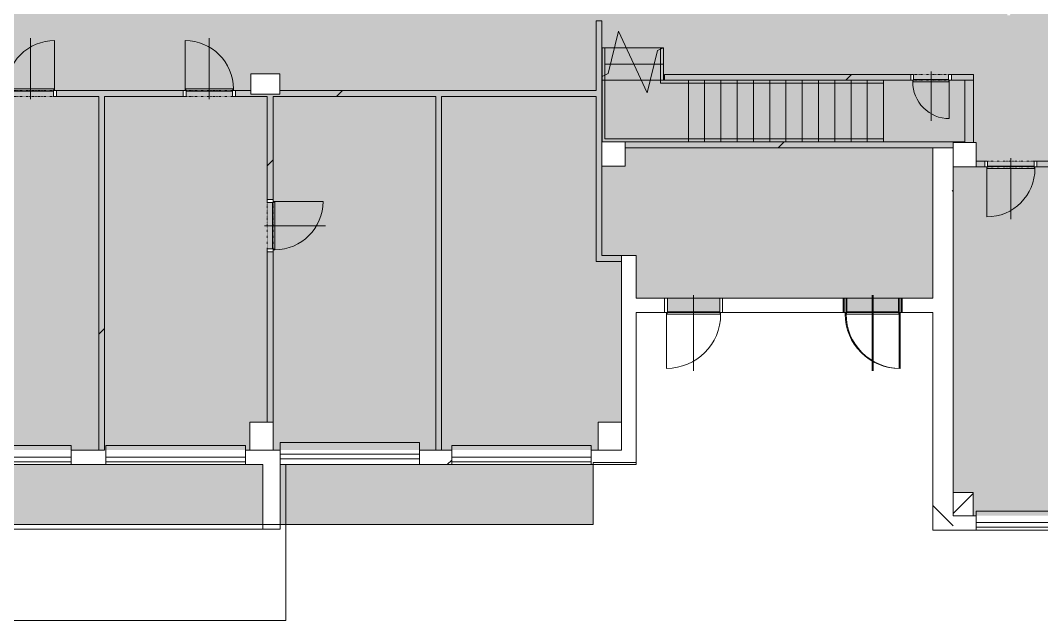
# Model space of a CAD drawing. Header units: millimetres. Extents: x -4051 to 472247, y -45352 to 20466.
# Drawn here: x 268121 to 285696, y -30617 to -20293 of the extents above; entities that cross this region are included whole.
import ezdxf

# ---------------------------------------------------------------- set-up
doc = ezdxf.new("R2010")
doc.units = ezdxf.units.MM
doc.linetypes.add('Čerchovaná se dvěma tečkami', pattern=[2.59, 1, -0.53, 0, -0.53, 0, -0.53])
for name, color, linetype, lineweight in [('A-DETL-GENF', 92, 'Continuous', 9), ('A-DETL-THIN', 151, 'Continuous', 9), ('A-DOOR', 31, 'Continuous', 9), ('A-DOOR-FRAM', 31, 'Continuous', 9), ('A-FLOR', 192, 'Continuous', 9), ('A-FLOR-HRAL', 11, 'Continuous', 9), ('A-GENM', 13, 'Continuous', 9), ('A-GLAZ', 151, 'Continuous', 9), ('A-WALL', 113, 'Continuous', 9), ('A-WALL-PATT', 111, 'Continuous', 9), ('S-COLS', 52, 'Continuous', 9), ('S-STRS', 31, 'Continuous', 9), ('S-STRS-MBND', 31, 'Continuous', 9)]:
    doc.layers.add(name, color=color, linetype=linetype, lineweight=lineweight)
pattern_1 = [(45, (261221, 0), (-4242.64, 4242.64), [])]
pattern_2 = [(45, (261221, 0), (-7184.2, 7184.2), []), (45, (264094, -3e-12), (-7184.2, 7184.2), []), (45, (269842, -7e-12), (-4310.5, 10058), [4064, -2032, 67.1, -1964.9])]
pattern_3 = [(45, (261221, 0), (-7184.2, 7184.2), []), (45, (264094, 0), (-7184.2, 7184.2), []), (45, (269842, 0), (-4310.5, 10058), [4064, -2032, 67, -1965])]

# ---------------------------------------------------------------- blocks, each defined once
blk = doc.blocks.new('DVERE_1k_oblozka - DD03_01_800x1970_koupelna-1549495-Mapka _ závislý 1')
at = {"layer": 'A-DOOR'}
for p, q in [((-415, 47), (-415, 907)), ((0, -103), (0, 947)), ((-400, 47), (-450, 47)), ((-450, 47), (-450, -53)), ((415, 77), (-415, 77)), ((-415, 77), (-415, 62)), ((-415, 62), (-400, 62)), ((-400, -53), (-400, 47)), ((-400, 37), (400, 37)), ((305, 77), (-305, 77)), ((400, 62), (415, 62)), ((450, 47), (400, 47)), ((400, 47), (400, -53)), ((415, 62), (415, 77)), ((415, 77), (415, 47)), ((450, -53), (450, 47)), ((-450, -53), (-400, -53)), ((400, -53), (450, -53))]:
    blk.add_line(p, q, dxfattribs=at)
at = {"layer": 'A-DOOR', "linetype": 'Čerchovaná se dvěma tečkami'}
for p, q in [((-400, 47), (400, 47)), ((-400, -53), (400, -53))]:
    blk.add_line(p, q, dxfattribs=at)
at = {"layer": 'A-DOOR'}
blk.add_arc((-415, 77), 830, 360, 90, dxfattribs=at)
at = {"layer": 'A-DOOR-FRAM'}
for p, q in [((-400, 47), (-450, 47)), ((-400, -53), (-400, 47)), ((400, 47), (400, -53)), ((400, 47), (450, 47)), ((-450, -53), (-400, -53)), ((450, -53), (400, -53))]:
    blk.add_line(p, q, dxfattribs=at)
blk = doc.blocks.new('DVERE_1k_oblozka - DD03_01_800x1970_koupelna-1549491-Mapka _ závislý 1')
at = {"layer": 'A-DOOR'}
for p, q in [((-450, 53), (-400, 53)), ((-450, -47), (-450, 53)), ((-400, 53), (-400, -47)), ((0, 103), (0, -947)), ((400, 53), (450, 53)), ((400, -47), (400, 53)), ((450, 53), (450, -47)), ((-400, -47), (-450, -47)), ((-415, -47), (-415, -907)), ((-415, -62), (-400, -62)), ((-415, -77), (-415, -62)), ((415, -77), (-415, -77)), ((-400, -37), (400, -37)), ((305, -77), (-305, -77)), ((450, -47), (400, -47)), ((400, -62), (415, -62)), ((415, -77), (415, -47)), ((415, -62), (415, -77))]:
    blk.add_line(p, q, dxfattribs=at)
at = {"layer": 'A-DOOR', "linetype": 'Čerchovaná se dvěma tečkami'}
for p, q in [((-400, 53), (400, 53)), ((-400, -47), (400, -47))]:
    blk.add_line(p, q, dxfattribs=at)
at = {"layer": 'A-DOOR'}
blk.add_arc((-415, -77), 830, 270, 0, dxfattribs=at)
at = {"layer": 'A-DOOR-FRAM'}
for p, q in [((-450, 53), (-400, 53)), ((-400, 53), (-400, -47)), ((400, -47), (400, 53)), ((450, 53), (400, 53)), ((-400, -47), (-450, -47)), ((400, -47), (450, -47))]:
    blk.add_line(p, q, dxfattribs=at)
blk = doc.blocks.new('DVERE_1k_oblozka - DD03_01_800x1970_koupelna-1549498-Mapka _ závislý 1')
at = {"layer": 'A-DOOR'}
for p, q in [((-415, 47), (-415, 907)), ((0, -103), (0, 947)), ((-400, 47), (-450, 47)), ((-450, 47), (-450, -53)), ((415, 77), (-415, 77)), ((-415, 77), (-415, 62)), ((-415, 62), (-400, 62)), ((-400, -53), (-400, 47)), ((-400, 37), (400, 37)), ((305, 77), (-305, 77)), ((400, 62), (415, 62)), ((450, 47), (400, 47)), ((400, 47), (400, -53)), ((415, 62), (415, 77)), ((415, 77), (415, 47)), ((450, -53), (450, 47)), ((-450, -53), (-400, -53)), ((400, -53), (450, -53))]:
    blk.add_line(p, q, dxfattribs=at)
at = {"layer": 'A-DOOR', "linetype": 'Čerchovaná se dvěma tečkami'}
for p, q in [((-400, 47), (400, 47)), ((-400, -53), (400, -53))]:
    blk.add_line(p, q, dxfattribs=at)
at = {"layer": 'A-DOOR'}
blk.add_arc((-415, 77), 830, 360, 90, dxfattribs=at)
at = {"layer": 'A-DOOR-FRAM'}
for p, q in [((-400, 47), (-450, 47)), ((-400, -53), (-400, 47)), ((400, 47), (400, -53)), ((400, 47), (450, 47)), ((-450, -53), (-400, -53)), ((450, -53), (400, -53))]:
    blk.add_line(p, q, dxfattribs=at)
blk = doc.blocks.new('OKNO_2k_nadsvetlik - OKNO_2k_nadsvetlik 2400 x 1750-1972492-Mapka _ závislý 1')
at = {"layer": 'A-GLAZ'}
for p, q in [((-1200, 126), (1200, 126)), ((-1200, 75), (-1200, 126)), ((1200, 75), (-1200, 75)), ((-1200, 75), (1200, 75)), ((-1200, -5), (-1200, 75)), ((1200, 126), (1200, 75)), ((1200, 75), (1200, -5)), ((1200, -5), (-1200, -5))]:
    blk.add_line(p, q, dxfattribs=at)
blk = doc.blocks.new('parapet s nosem_vnitní - parapet s nosem_vnitní-1280305-Mapka _ závislý 1')
at = {"layer": 'A-GENM'}
for p, q in [((-1200, -190), (-1200, 0)), ((1200, 0), (1200, -190)), ((-1200, -190), (-1200, -200)), ((-1200, -200), (1200, -200)), ((-1200, -200), (1200, -200)), ((1200, -200), (1200, -190))]:
    blk.add_line(p, q, dxfattribs=at)
blk = doc.blocks.new('OKNO_2k_nadsvetlik - OKNO_2k_nadsvetlik 2400 x 1850-V113-Mapka _ závislý 1')
at = {"layer": 'A-GLAZ'}
for p, q in [((-1200, 126), (1200, 126)), ((-1200, 75), (-1200, 126)), ((1200, 75), (-1200, 75)), ((-1200, 75), (1200, 75)), ((-1200, -5), (-1200, 75)), ((1200, 126), (1200, 75)), ((1200, 75), (1200, -5)), ((1200, -5), (-1200, -5))]:
    blk.add_line(p, q, dxfattribs=at)
blk = doc.blocks.new('OKNO_2k_nadsvetlik - OKNO_2k_nadsvetlik 2400 x 1800-1972450-Mapka _ závislý 1')
at = {"layer": 'A-GLAZ', "color": 41}
for p, q in [((-1200, 126), (1200, 126)), ((-1200, 25), (-1200, 126)), ((1200, 25), (-1200, 25)), ((-1200, 25), (1200, 25)), ((-1200, -55), (-1200, 25)), ((1200, 126), (1200, 25)), ((1200, 25), (1200, -55)), ((1200, -55), (-1200, -55))]:
    blk.add_line(p, q, dxfattribs=at)
blk = doc.blocks.new('parapet s nosem_vnitní - parapet s nosem_vnitní-V95-Mapka _ závislý 1')
at = {"layer": 'A-GENM', "color": 41}
for p, q in [((-1200, -190), (-1200, 0)), ((1200, 0), (1200, -190)), ((-1200, -190), (-1200, -200)), ((-1200, -200), (1200, -200)), ((-1200, -200), (1200, -200)), ((1200, -200), (1200, -190))]:
    blk.add_line(p, q, dxfattribs=at)
blk = doc.blocks.new('OKNO_2k_nadsvetlik - OKNO_2k_nadsvetlik 2400 x 1800-2039437-Mapka _ závislý 1')
at = {"layer": 'A-GLAZ'}
for p, q in [((-1200, 126), (1200, 126)), ((-1200, 75), (-1200, 126)), ((1200, 75), (-1200, 75)), ((-1200, 75), (1200, 75)), ((-1200, -5), (-1200, 75)), ((1200, 126), (1200, 75)), ((1200, 75), (1200, -5)), ((1200, -5), (-1200, -5))]:
    blk.add_line(p, q, dxfattribs=at)
blk = doc.blocks.new('DVERE_1k_oblozka - DD03_01_800x1970_koupelna-1549492-Mapka _ závislý 1')
at = {"layer": 'A-DOOR'}
for p, q in [((-450, 53), (-400, 53)), ((-450, -47), (-450, 53)), ((-400, 53), (-400, -47)), ((0, 103), (0, -947)), ((400, 53), (450, 53)), ((400, -47), (400, 53)), ((450, 53), (450, -47)), ((-400, -47), (-450, -47)), ((-415, -47), (-415, -907)), ((-415, -62), (-400, -62)), ((-415, -77), (-415, -62)), ((415, -77), (-415, -77)), ((-400, -37), (400, -37)), ((305, -77), (-305, -77)), ((450, -47), (400, -47)), ((400, -62), (415, -62)), ((415, -77), (415, -47)), ((415, -62), (415, -77))]:
    blk.add_line(p, q, dxfattribs=at)
at = {"layer": 'A-DOOR', "linetype": 'Čerchovaná se dvěma tečkami'}
for p, q in [((-400, 53), (400, 53)), ((-400, -47), (400, -47))]:
    blk.add_line(p, q, dxfattribs=at)
at = {"layer": 'A-DOOR'}
blk.add_arc((-415, -77), 830, 270, 0, dxfattribs=at)
at = {"layer": 'A-DOOR-FRAM'}
for p, q in [((-450, 53), (-400, 53)), ((-400, 53), (-400, -47)), ((400, -47), (400, 53)), ((450, 53), (400, 53)), ((-400, -47), (-450, -47)), ((400, -47), (450, -47))]:
    blk.add_line(p, q, dxfattribs=at)
blk = doc.blocks.new('DVERE_1k_oblozka - DD03_01_600x1970_koupelna-1549500-Mapka _ závislý 1')
at = {"layer": 'A-DOOR'}
for p, q in [((-315, 47), (-315, 707)), ((0, -103), (0, 747)), ((-300, 47), (-350, 47)), ((-350, 47), (-350, -53)), ((315, 77), (-315, 77)), ((-315, 77), (-315, 62)), ((-315, 62), (-300, 62)), ((-300, -53), (-300, 47)), ((-300, 37), (300, 37)), ((205, 77), (-205, 77)), ((300, 62), (315, 62)), ((350, 47), (300, 47)), ((300, 47), (300, -53)), ((315, 62), (315, 77)), ((315, 77), (315, 47)), ((350, -53), (350, 47)), ((-350, -53), (-300, -53)), ((300, -53), (350, -53))]:
    blk.add_line(p, q, dxfattribs=at)
at = {"layer": 'A-DOOR', "linetype": 'Čerchovaná se dvěma tečkami'}
for p, q in [((-300, 47), (300, 47)), ((-300, -53), (300, -53))]:
    blk.add_line(p, q, dxfattribs=at)
at = {"layer": 'A-DOOR'}
blk.add_arc((-315, 77), 630, 360, 90, dxfattribs=at)
at = {"layer": 'A-DOOR-FRAM'}
for p, q in [((-300, 47), (-350, 47)), ((-300, -53), (-300, 47)), ((300, 47), (300, -53)), ((300, 47), (350, 47)), ((-350, -53), (-300, -53)), ((350, -53), (300, -53))]:
    blk.add_line(p, q, dxfattribs=at)
blk = doc.blocks.new('DVERE_1k_oblozka - DD03_01_900x1970-1570596-Mapka _ závislý 1')
at = {"layer": 'A-DOOR'}
for p, q in [((0, 178), (0, -1122)), ((-500, 128), (-450, 128)), ((-500, -122), (-500, 128)), ((-450, 128), (-450, -122)), ((450, 128), (500, 128)), ((450, -122), (450, 128)), ((500, 128), (500, -122)), ((-450, -122), (-500, -122)), ((-465, -122), (-465, -1082)), ((-465, -137), (-450, -137)), ((-465, -152), (-465, -137)), ((465, -152), (-465, -152)), ((-450, -112), (450, -112)), ((355, -152), (-355, -152)), ((500, -122), (450, -122)), ((450, -137), (465, -137)), ((465, -152), (465, -122)), ((465, -137), (465, -152))]:
    blk.add_line(p, q, dxfattribs=at)
at = {"layer": 'A-DOOR', "linetype": 'Čerchovaná se dvěma tečkami'}
for p, q in [((-450, 128), (450, 128)), ((-450, -122), (450, -122))]:
    blk.add_line(p, q, dxfattribs=at)
at = {"layer": 'A-DOOR'}
blk.add_arc((-465, -152), 930, 270, 0, dxfattribs=at)
at = {"layer": 'A-DOOR-FRAM'}
for p, q in [((-500, 128), (-450, 128)), ((-450, 128), (-450, -122)), ((450, -122), (450, 128)), ((500, 128), (450, 128)), ((-450, -122), (-500, -122)), ((450, -122), (500, -122))]:
    blk.add_line(p, q, dxfattribs=at)
blk = doc.blocks.new('DVERE_1k_oblozka - DD03_01_900x1970-1570682-Mapka _ závislý 1')
at = {"layer": 'A-DOOR'}
h = blk.add_hatch(color=41, dxfattribs=at)
h.paths.add_polyline_path([(-500, 122), (-500, -128), (-450, -128), (-450, 122)])
h.paths.add_polyline_path([(450, 122), (450, -128), (500, -128), (500, 122)])
at = {"layer": 'A-DOOR', "color": 41}
for p, q in [((-465, 122), (-465, 1082)), ((0, -178), (0, 1122)), ((-450, 122), (-500, 122)), ((-500, 122), (-500, -128)), ((-450, -128), (-450, 122)), ((355, 152), (-355, 152)), ((500, 122), (450, 122)), ((450, 122), (450, -128)), ((465, 152), (465, 122)), ((500, -128), (500, 122)), ((-500, -128), (-450, -128)), ((450, -128), (500, -128))]:
    blk.add_line(p, q, dxfattribs=at)
at = {"layer": 'A-DOOR', "color": 40}
for p, q in [((465, 152), (-465, 152)), ((-465, 152), (-465, 137)), ((-465, 137), (-450, 137)), ((-437, 112), (450, 112)), ((450, 137), (465, 137)), ((465, 137), (465, 152))]:
    blk.add_line(p, q, dxfattribs=at)
at = {"layer": 'A-DOOR', "color": 41, "linetype": 'Čerchovaná se dvěma tečkami'}
for p, q in [((-450, 122), (450, 122)), ((-450, -128), (450, -128))]:
    blk.add_line(p, q, dxfattribs=at)
at = {"layer": 'A-DOOR', "color": 41}
blk.add_arc((-465, 152), 930, 360, 90, dxfattribs=at)
at = {"layer": 'A-DOOR-FRAM', "color": 40}
for p, q in [((-450, 122), (-500, 122)), ((-450, -128), (-450, 122)), ((450, 122), (450, -128)), ((450, 122), (500, 122)), ((-500, -128), (-450, -128)), ((500, -128), (450, -128))]:
    blk.add_line(p, q, dxfattribs=at)
blk = doc.blocks.new('Typ horního madla - Horní madlo_Vnitřní_-1833894-Mapka _ závislý 1')
at = {"layer": 'A-FLOR-HRAL'}
for p, q in [((16960, -20763), (16910, -20763)), ((16910, -20763), (16910, -21257)), ((16960, -20763), (16960, -21233)), ((16910, -21257), (16960, -21233)), ((16910, -21257), (16910, -21323)), ((16960, -21233), (16960, -21323)), ((16910, -21323), (16910, -22382)), ((16960, -21323), (16960, -22332)), ((16910, -22382), (18116, -22382)), ((16960, -22332), (18116, -22332)), ((18116, -22332), (21756, -22332)), ((18116, -22382), (21756, -22382)), ((21756, -22332), (21756, -22382))]:
    blk.add_line(p, q, dxfattribs=at)
blk = doc.blocks.new('Typ horního madla - Horní madlo_Vnitřní_-1833909-Mapka _ závislý 1')
at = {"layer": 'A-FLOR-HRAL'}
for p, q in [((17969, -20763), (17919, -20763)), ((17919, -20786), (17969, -20763)), ((17919, -20763), (17919, -20786)), ((17919, -20786), (17919, -21248)), ((17969, -20763), (17969, -21248)), ((17969, -20763), (17969, -20763)), ((17919, -21248), (17919, -21373)), ((17969, -21248), (17969, -21323)), ((17919, -21373), (18116, -21373)), ((17969, -21323), (18116, -21323)), ((18116, -21323), (21756, -21323)), ((18116, -21373), (21756, -21373)), ((21756, -21323), (21756, -21373))]:
    blk.add_line(p, q, dxfattribs=at)
blk = doc.blocks.new('DVERE_1k_oblozka - DD03_01_900x1970-V177-Mapka _ závislý 1')
at = {"layer": 'A-DOOR'}
for p, q in [((-465, 122), (-465, 1082)), ((0, -178), (0, 1122)), ((-450, 122), (-500, 122)), ((-500, 122), (-500, -128)), ((465, 152), (-465, 152)), ((-465, 152), (-465, 137)), ((-465, 137), (-450, 137)), ((-450, -128), (-450, 122)), ((-450, 112), (437, 112)), ((355, 152), (-355, 152)), ((450, 137), (465, 137)), ((500, 122), (450, 122)), ((450, 122), (450, -128)), ((465, 137), (465, 152)), ((465, 152), (465, 122)), ((500, -128), (500, 122)), ((-500, -128), (-450, -128)), ((450, -128), (500, -128))]:
    blk.add_line(p, q, dxfattribs=at)
at = {"layer": 'A-DOOR', "linetype": 'Čerchovaná se dvěma tečkami'}
for p, q in [((-450, 122), (450, 122)), ((-450, -128), (450, -128))]:
    blk.add_line(p, q, dxfattribs=at)
at = {"layer": 'A-DOOR'}
blk.add_arc((-465, 152), 930, 360, 90, dxfattribs=at)
at = {"layer": 'A-DOOR-FRAM'}
for p, q in [((-450, 122), (-500, 122)), ((-450, -128), (-450, 122)), ((450, 122), (450, -128)), ((450, 122), (500, 122)), ((-500, -128), (-450, -128)), ((500, -128), (450, -128))]:
    blk.add_line(p, q, dxfattribs=at)
blk = doc.blocks.new('Betonový pravoúhlý sloup - 400 x 420mm-2270511-Mapka _ závislý 1')
at = {"layer": 'S-COLS'}
h = blk.add_hatch(dxfattribs=at)
h.set_pattern_fill('FP_105', color=256, style=0, pattern_type=2)
h.set_pattern_definition([(45, (-23152, 22603), (-7184.2, 7184.2), []), (45, (-20279, 22603), (-7184.2, 7184.2), []), (45, (-14531, 22603), (-4310.5, 10058), [4064, -2032, 67, -1965])])
h.paths.add_polyline_path([(-200, -210), (200, -210), (200, 210), (-200, 210)])
for p, q in [((200, 210), (-200, 210)), ((-200, 210), (-200, -210)), ((200, -210), (200, 210)), ((-200, -210), (200, -210))]:
    blk.add_line(p, q, dxfattribs=at)

msp = doc.modelspace()

# ---------------------------------------------------------------- hatches: boundary and pattern name
at = {"layer": 'A-DETL-GENF'}
h = msp.add_hatch(color=1, dxfattribs=at)
h.paths.add_polyline_path([(259935, -28962), (259935, -27934), (259765, -27934), (259765, -28962)])
h.paths.add_polyline_path([(277980, -28962), (277980, -27934), (272590, -27934), (272590, -28962), (276535, -28962)])
h.paths.add_polyline_path([(260185, -28962), (272290, -28962), (272290, -27934), (266030, -27934), (266030, -27116), (266170, -27116), (266170, -26158), (260015, -26158), (260015, -27300), (260470, -27300), (260470, -27934), (260185, -27934), (260185, -28938)])
h.paths.add_polyline_path([(306263, -17206), (306263, -17201), (305963, -17206)])
h.paths.add_polyline_path([(303255, -17206), (302445, -17206), (302445, -17626), (302045, -17626), (302045, -17206), (300300, -17206), (300300, -16586), (300700, -16586), (300700, -16956), (303333, -16956), (303333, -16556), (303733, -16556), (303733, -16956), (303575, -17201), (303255, -17201)])
h.paths.add_polyline_path([(303575, -17206), (303575, -17521), (303255, -17521), (303255, -17206), (303333, -17206)])
h.paths.add_polyline_path([(287267, -28813), (290069, -28813), (290069, -28418), (290469, -28418), (290469, -28813), (296064, -28813), (296064, -28515), (296164, -28515), (296164, -27157), (302484, -27157), (302484, -22766), (302069, -22766), (302069, -22732), (301980, -22732), (301980, -22382), (302484, -22366), (302484, -19232), (302734, -19232), (302734, -19830), (304824, -19830), (304824, -19580), (304874, -19580), (304874, -19830), (305674, -19830), (305674, -19580), (305724, -19580), (305724, -19830), (309958, -19830), (309958, -17206), (309010, -17206), (309010, -17501), (308710, -17501), (308710, -17206), (306263, -17206), (306263, -17501), (305963, -17501), (305963, -17206), (303578, -17201), (303733, -16956), (309308, -16956), (309308, -16584), (309708, -16584), (309708, -10920), (309308, -10920), (309308, -10523), (303721, -10564), (303721, -10951), (303303, -10952), (303301, -10564), (303150, -10561), (303149, -10385), (302049, -10392), (302049, -10572), (299980, -10577), (299979, -10406), (299929, -10392), (299928, -10372), (298279, -10372), (298278, -10418), (298229, -10418), (298230, -10598), (294708, -10622), (294708, -11022), (294308, -11022), (294308, -16631), (294728, -16631), (294728, -17172), (294308, -17172), (294308, -17585), (290500, -17585), (290500, -17935), (290000, -17935), (290000, -17585), (284831, -17585), (284831, -18005), (284431, -18005), (284431, -16843), (284031, -16830), (284031, -16443), (284431, -16443), (284431, -12506), (284752, -12488), (284781, -12481), (284781, -17335), (284846, -17335), (284846, -4241), (284781, -4241), (284781, -11626), (284681, -11606), (284431, -11606), (284431, -10846), (284096, -10846), (284096, -10446), (284431, -10446), (284431, -4686), (284096, -4686), (284096, -4286), (284431, -4286), (284431, -4241), (278023, -4241), (278023, -4286), (278348, -4286), (278348, -4686), (278023, -4686), (278023, -10446), (278348, -10446), (278348, -10846), (278023, -10846), (278023, -16143), (278448, -16143), (278448, -16843), (278048, -16843), (278048, -16443), (272453, -16443), (272453, -16843), (272053, -16843), (272053, -16443), (266478, -16443), (266478, -16143), (267314, -16140), (267314, -15478), (267654, -15478), (267654, -9908), (267244, -9908), (267244, -9358), (267654, -9358), (267654, -6966), (267224, -6966), (267224, -6451), (267654, -6451), (267654, -887), (267121, -887), (267121, -432), (261669, -432), (261669, -872), (261234, -891), (261234, -6443), (261654, -6443), (261654, -6963), (261234, -6963), (261234, -9340), (261669, -9340), (261669, -9908), (261234, -9908), (261234, -14352), (260879, -14358), (260879, -15447), (260903, -15452), (260904, -15452), (261689, -15452), (261689, -16130), (263982, -16130), (263982, -15402), (264437, -15402), (264437, -16140), (264527, -16143), (264527, -16430), (260430, -16430), (260430, -16830), (260015, -16830), (260015, -21265), (260430, -21265), (260430, -21665), (260015, -21665), (260035, -25858), (266470, -25858), (266470, -27684), (272070, -27684), (272070, -27207), (272470, -27207), (272470, -27684), (278067, -27684), (278067, -27207), (278467, -27207), (278467, -24339), (278717, -24339), (278717, -25069), (279257, -25069), (279257, -25319), (280157, -25319), (280157, -25069), (282347, -25069), (282347, -25319), (283232, -25319), (283247, -25069), (283823, -25069), (283823, -22483), (284173, -22483), (284173, -22393), (284573, -22393), (284573, -22813), (284173, -22813), (284173, -28413), (284518, -28413), (284518, -28813), (286806, -28813)])
h.paths.add_polyline_path([(292964, -24343), (292968, -24293), (293064, -24293), (293064, -24343), (292968, -24343)])
h.paths.add_polyline_path([(272470, -24274), (272370, -24274), (272370, -24224), (272470, -24224)])
h.paths.add_polyline_path([(293064, -23493), (292964, -23493), (292968, -23443), (293064, -23443)])
h.paths.add_polyline_path([(272470, -23424), (272370, -23424), (272370, -23374), (272470, -23374)])
h.paths.add_polyline_path([(284717, -22813), (284717, -22713), (284767, -22713), (284752, -22813)])
h.paths.add_polyline_path([(289237, -22813), (289187, -22813), (289187, -22713), (289237, -22713)])
h.paths.add_polyline_path([(288337, -22813), (288337, -22713), (288387, -22713), (288387, -22813)])
h.paths.add_polyline_path([(293134, -22813), (293134, -22713), (293184, -22713), (293184, -22813)])
h.paths.add_polyline_path([(293984, -22813), (293984, -22713), (294034, -22713), (294034, -22813)])
h.paths.add_polyline_path([(290814, -22813), (290764, -22813), (290764, -22713), (290814, -22713)])
h.paths.add_polyline_path([(291614, -22813), (291614, -22713), (291664, -22713), (291664, -22813)])
h.paths.add_polyline_path([(285567, -22813), (285567, -22713), (285617, -22713), (285617, -22813)])
h.paths.add_polyline_path([(278130, -22803), (278130, -22383), (278530, -22383), (278530, -22803), (278432, -22803)])
h.paths.add_polyline_path([(295909, -22732), (295909, -22382), (296409, -22382), (296409, -22732)])
h.paths.add_polyline_path([(295011, -22720), (295011, -22545), (295236, -22545), (295236, -22720)])
h.paths.add_polyline_path([(290500, -22713), (290000, -22713), (290000, -22363), (290500, -22363)])
h.paths.add_polyline_path([(297543, -22532), (297493, -22532), (297493, -22382), (297543, -22382)])
h.paths.add_polyline_path([(296693, -22532), (296643, -22532), (296643, -22382), (296693, -22382)])
h.paths.add_polyline_path([(263220, -22425), (263120, -22425), (263120, -22375), (263220, -22375)])
h.paths.add_polyline_path([(266470, -21665), (266030, -21665), (266030, -21265), (266470, -21265), (266470, -21600)])
h.paths.add_polyline_path([(268742, -21600), (268692, -21600), (268692, -21500), (268742, -21500), (268742, -21562)])
h.paths.add_polyline_path([(267842, -21600), (267842, -21500), (267892, -21500), (267892, -21600)])
h.paths.add_polyline_path([(271822, -21600), (271772, -21600), (271772, -21500), (271822, -21500), (271822, -21562)])
h.paths.add_polyline_path([(270972, -21600), (270922, -21600), (270922, -21500), (270972, -21500), (270972, -21562)])
h.paths.add_polyline_path([(263120, -21575), (263120, -21525), (263220, -21539), (263220, -21575)])
h.paths.add_polyline_path([(272088, -21562), (272088, -21212), (272588, -21212), (272584, -21562), (272370, -21562)])
h.paths.add_polyline_path([(264820, -21415), (264820, -21265), (264870, -21265), (264870, -21415)])
h.paths.add_polyline_path([(265720, -21415), (265670, -21415), (265670, -21265), (265720, -21265)])
h.paths.add_polyline_path([(283443, -21323), (283443, -21223), (283493, -21223), (283493, -21323)])
h.paths.add_polyline_path([(284143, -21323), (284093, -21323), (284093, -21223), (284143, -21223)])
h.paths.add_polyline_path([(264377, -20900), (264377, -20850), (264527, -20850), (264527, -20900)])
h.paths.add_polyline_path([(293225, -20879), (293175, -20879), (293176, -20729), (293226, -20729)])
h.paths.add_polyline_path([(292225, -20876), (292226, -20725), (292276, -20725), (292275, -20876), (292225, -20875)])
h.paths.add_polyline_path([(289334, -20864), (289284, -20864), (289285, -20714), (289335, -20714), (289334, -20864)])
h.paths.add_polyline_path([(288384, -20860), (288334, -20860), (288335, -20710), (288385, -20710), (288384, -20860)])
h.paths.add_polyline_path([(287167, -20705), (286867, -20704), (286867, -19936), (287167, -19936), (287167, -20036)])
h.paths.add_polyline_path([(286004, -20237), (285954, -20236), (285958, -20136), (286008, -20137), (286004, -20236)])
h.paths.add_polyline_path([(285155, -20208), (285105, -20206), (285108, -20106), (285158, -20108), (285155, -20206)])
h.paths.add_polyline_path([(264377, -20050), (264377, -20000), (264527, -20000), (264527, -20050)])
h.paths.add_polyline_path([(268991, -19675), (268990, -19525), (269040, -19525), (269041, -19675)])
h.paths.add_polyline_path([(269841, -19672), (269840, -19522), (269890, -19525), (269891, -19672)])
h.paths.add_polyline_path([(273207, -19659), (273207, -19509), (273256, -19509), (273256, -19659)])
h.paths.add_polyline_path([(274056, -19656), (274056, -19506), (274106, -19506), (274106, -19656)])
h.paths.add_polyline_path([(274756, -19543), (274756, -19143), (275056, -19143), (275056, -19543)])
h.paths.add_polyline_path([(281952, -19336), (281952, -19286), (282052, -19286), (282052, -19336)])
h.paths.add_polyline_path([(302124, -19232), (302124, -19132), (302174, -19132), (302174, -19232)])
h.paths.add_polyline_path([(301324, -19232), (301274, -19232), (301274, -19132), (301324, -19132)])
h.paths.add_polyline_path([(277306, -19013), (277256, -19013), (277256, -18913), (277306, -18913)])
h.paths.add_polyline_path([(276506, -19013), (276506, -18913), (276556, -18913), (276535, -19013)])
h.paths.add_polyline_path([(279078, -19013), (279078, -18913), (279128, -18913), (279128, -19013)])
h.paths.add_polyline_path([(278228, -19013), (278228, -18913), (278278, -18913), (278278, -19013)])
h.paths.add_polyline_path([(283647, -18846), (283597, -18846), (283597, -18746), (283647, -18746)])
h.paths.add_polyline_path([(284247, -18846), (284247, -18746), (284297, -18746), (284297, -18846)])
h.paths.add_polyline_path([(281952, -18686), (281952, -18636), (282052, -18636), (282052, -18686)])
h.paths.add_polyline_path([(282421, -18186), (282421, -16780), (282721, -16780), (282721, -18186), (282698, -18186)])
h.paths.add_polyline_path([(296436, -17972), (296026, -17972), (296026, -17272), (296436, -17272), (296436, -17585)])
h.paths.add_polyline_path([(295086, -17272), (295086, -17172), (295136, -17172), (295136, -17272)])
h.paths.add_polyline_path([(295936, -17272), (295936, -17172), (295986, -17172), (295986, -17272)])
h.paths.add_polyline_path([(308710, -17206), (309017, -17201), (309010, -17201), (308710, -17201)])
h.paths.add_polyline_path([(266393, -16843), (266043, -16843), (266043, -16143), (266393, -16143), (266393, -16443)])
h.paths.add_polyline_path([(280850, -15762), (280750, -15762), (280750, -15712), (280850, -15712)])
h.paths.add_polyline_path([(283078, -15762), (283078, -15712), (283178, -15712), (283178, -15762)])
h.paths.add_polyline_path([(264437, -15385), (264437, -15335), (264537, -15335), (264537, -15385), (264437, -15385)])
h.paths.add_polyline_path([(283078, -15112), (283078, -15062), (283178, -15062), (283178, -15112)])
h.paths.add_polyline_path([(280850, -15112), (280750, -15112), (280750, -15062), (280850, -15062)])
h.paths.add_polyline_path([(280750, -14852), (280750, -14802), (280850, -14802), (280850, -14852)])
h.paths.add_polyline_path([(283078, -14750), (283078, -14700), (283178, -14700), (283178, -14750)])
h.paths.add_polyline_path([(264537, -14535), (264437, -14535), (264437, -14485), (264537, -14485)])
h.paths.add_polyline_path([(280750, -14202), (280750, -14152), (280850, -14152), (280850, -14202)])
h.paths.add_polyline_path([(283178, -14100), (283078, -14100), (283078, -14050), (283178, -14050)])
h.paths.add_polyline_path([(300150, -13752), (300150, -13702), (300300, -13702), (300300, -13752)])
h.paths.add_polyline_path([(300300, -12902), (300150, -12902), (300150, -12852), (300300, -12852)])
h.paths.add_polyline_path([(300420, -12690), (300420, -12590), (300470, -12589), (300470, -12689)])
h.paths.add_polyline_path([(301070, -12687), (301070, -12587), (301120, -12587), (301120, -12686)])
h.paths.add_polyline_path([(303635, -12047), (303634, -11997), (303734, -11997), (303721, -12046)])
h.paths.add_polyline_path([(281248, -11479), (281198, -11479), (281198, -11379), (281248, -11379)])
h.paths.add_polyline_path([(282098, -11479), (282048, -11479), (282048, -11379), (282098, -11379)])
h.paths.add_polyline_path([(303627, -11197), (303634, -11147), (303726, -11147), (303721, -11196), (303634, -11197)])
h.paths.add_polyline_path([(265833, -11177), (265833, -11127), (265933, -11127), (265931, -11177)])
h.paths.add_polyline_path([(300700, -10977), (300300, -10977), (300300, -10577), (300700, -10584)])
h.paths.add_polyline_path([(265831, -10327), (265831, -10277), (265931, -10277), (265931, -10327)])
h.paths.add_polyline_path([(265817, -6045), (265817, -5995), (265916, -5995), (265916, -6045)])
h.paths.add_polyline_path([(265814, -5195), (265814, -5145), (265914, -5145), (265914, -5195)])
h.paths.add_polyline_path([(266164, -3625), (266114, -3625), (266114, -3525), (266164, -3525)])
h.paths.add_polyline_path([(266964, -3625), (266964, -3525), (267014, -3525), (267014, -3625)])
at = {"layer": 'A-WALL-PATT'}
h = msp.add_hatch(dxfattribs=at)
h.set_pattern_fill('FP_12', color=256, style=0, pattern_type=2)
h.set_pattern_definition(pattern_1)
h.paths.add_polyline_path([(284523, -21323), (284523, -21223), (284143, -21223), (284143, -21323), (284373, -21323)])
h.paths.add_polyline_path([(283443, -21323), (283443, -21223), (279208, -21223), (279208, -21323), (280644, -21323)])
h = msp.add_hatch(dxfattribs=at)
h.set_pattern_fill('FP_12', color=256, style=0, pattern_type=2)
h.set_pattern_definition(pattern_1)
h.paths.add_polyline_path([(266470, -21600), (267842, -21600), (267842, -21500), (266470, -21500), (266470, -21539)])
h.paths.add_polyline_path([(275370, -21600), (278030, -21600), (278030, -21500), (272588, -21500), (272588, -21562), (272088, -21539), (272088, -21500), (271822, -21500), (271822, -21600), (275270, -21600)])
h.paths.add_polyline_path([(270922, -21600), (270922, -21500), (268742, -21500), (268742, -21600), (269570, -21600)])
h = msp.add_hatch(dxfattribs=at)
h.set_pattern_fill('FP_12', color=256, style=0, pattern_type=2)
h.set_pattern_definition(pattern_1)
h.paths.add_polyline_path([(269570, -27684), (269570, -21600), (269470, -21600), (269470, -27684)])
h = msp.add_hatch(dxfattribs=at)
h.set_pattern_fill('FP_12', color=256, style=0, pattern_type=2)
h.set_pattern_definition(pattern_1)
h.paths.add_polyline_path([(272427, -27207), (272470, -27207), (272470, -24274), (272370, -24274), (272370, -27207)])
h.paths.add_polyline_path([(272470, -23374), (272470, -21600), (272370, -21600), (272370, -23374)])
h = msp.add_hatch(dxfattribs=at)
h.set_pattern_fill('FP_12', color=256, style=0, pattern_type=2)
h.set_pattern_definition(pattern_1)
h.paths.add_polyline_path([(284173, -22483), (284173, -22393), (278530, -22383), (278530, -22483), (283823, -22483)])
h = msp.add_hatch(dxfattribs=at)
h.set_pattern_fill('FP_26', color=256, angle=45, style=0, pattern_type=2)
h.set_pattern_definition([(315, (283823, -28646), (5747, 5747), []), (270, (286515.3, -37804), (5747.4, -5747.4), [1016, -10478.7]), (315, (286515, -38820), (5747.4, 5747.4), [1016, -7112]), (360, (287234, -39538.6), (5747.4, 5747.4), [1016, -10478.7]), (45, (288250, -39538.6), (-5747.4, 5747.4), [1016, -7112]), (270, (288968, -37804), (5747.4, -5747.4), [1016, -10478.7]), (315, (288250, -37086), (5747.4, 5747.4), [1016, -7112]), (360, (287234, -37086), (5747.4, 5747.4), [1016, -10478.7]), (45, (286515, -37804), (-5747.4, 5747.4), [1016, -7112]), (315, (289897, -40467), (5747.4, 5747.4), [2032, -6096])])
h.paths.add_polyline_path([(284173, -29063), (284173, -22483), (283823, -22483), (283823, -29063)])
h = msp.add_hatch(dxfattribs=at)
h.set_pattern_fill('FP_12', color=256, style=0, pattern_type=2)
h.set_pattern_definition(pattern_1)
h.paths.add_polyline_path([(293134, -22813), (293134, -22713), (291664, -22713), (291664, -22813), (293064, -22813)])
h.paths.add_polyline_path([(284717, -22813), (284717, -22713), (284573, -22713), (284573, -22813)])
h.paths.add_polyline_path([(285617, -22813), (288337, -22813), (288337, -22713), (285617, -22713)])
h.paths.add_polyline_path([(295011, -22813), (296039, -22813), (296039, -22732), (294034, -22713), (294034, -22813)])
h.paths.add_polyline_path([(290764, -22813), (290764, -22713), (289237, -22713), (289237, -22813), (290500, -22813)])
h = msp.add_hatch(dxfattribs=at)
h.set_pattern_fill('FP_23', color=256, angle=45, style=0, pattern_type=2)
h.set_pattern_definition([(315, (278467, -28885), (5747, 5747), []), (270, (281159.3, -38043), (5747.4, -5747.4), [1016, -10478.7]), (315, (281159, -39059), (5747.4, 5747.4), [1016, -7112]), (360, (281878, -39777.6), (5747.4, 5747.4), [1016, -10478.7]), (45, (282894, -39778), (-5747.4, 5747.4), [1016, -7112]), (270, (283612, -38043), (5747.4, -5747.4), [1016, -10478.7]), (315, (282894, -37325), (5747.4, 5747.4), [1016, -7112]), (360, (281878, -37325), (5747.4, 5747.4), [1016, -10478.7]), (45, (281159, -38043), (-5747.4, 5747.4), [1016, -7112]), (315, (284541, -40706.5), (5747.4, 5747.4), [2032, -6096])])
h.paths.add_polyline_path([(278467, -27684), (278717, -27684), (278717, -24339), (278467, -24339), (278467, -26080)])
h = msp.add_hatch(dxfattribs=at)
h.set_pattern_fill('FP_47', color=256, angle=45, style=0, pattern_type=2)
h.set_pattern_definition([(45, (284144, -25319), (-5747, 5747), []), (360, (293302, -22627), (5747.4, 5747.4), [1016, -10478.7]), (45, (294318, -22627), (-5747.4, 5747.4), [1016, -7112]), (90, (295036, -21909), (-5747.4, 5747.4), [1016, -10478.7]), (135, (295036, -20893), (-5747.4, -5747.4), [1016, -7112]), (360, (293302, -20174.4), (5747.4, 5747.4), [1016, -10478.7]), (45, (292583, -20893), (-5747.4, 5747.4), [1016, -7112]), (90, (292583.4, -21909), (-5747.4, 5747.4), [1016, -10478.7]), (135, (293302, -22627), (-5747.4, -5747.4), [1016, -7112]), (45, (295965, -19245.5), (-5747.4, 5747.4), [2032, -6096])])
h.paths.add_polyline_path([(283297, -25319), (283823, -25319), (283823, -25069), (283297, -25069)])
h.paths.add_polyline_path([(279207, -25319), (279207, -25069), (278717, -25069), (278717, -25319)])
h.paths.add_polyline_path([(280644, -25319), (282282, -25319), (282282, -25069), (280207, -25069), (280207, -25319)])
h = msp.add_hatch(dxfattribs=at)
h.set_pattern_fill('FP_17', color=256, angle=45, style=0, pattern_type=2)
h.set_pattern_definition(pattern_2)
h.paths.add_polyline_path([(272470, -27684), (272470, -27207), (272070, -27207), (272070, -27684), (272427, -27684)])
h = msp.add_hatch(dxfattribs=at)
h.set_pattern_fill('FP_17', color=256, angle=45, style=0, pattern_type=2)
h.set_pattern_definition(pattern_2)
h.paths.add_polyline_path([(278067, -27684), (278467, -27684), (278467, -27207), (278067, -27207)])
h = msp.add_hatch(dxfattribs=at)
h.set_pattern_fill('FP_21', color=256, angle=45, style=0, pattern_type=2)
h.set_pattern_definition([(45, (275467, -27934), (-5747, 5747), []), (3e-13, (284625.3, -25241.7), (5747.4, 5747.4), [1016, -10478.7]), (45, (285641, -25242), (-5747.4, 5747.4), [1016, -7112]), (90, (286360, -24523), (-5747.4, 5747.4), [1016, -10478.7]), (135, (286360, -23507), (-5747.4, -5747.4), [1016, -7112]), (3e-13, (284625.3, -22789), (5747.4, 5747.4), [1016, -10478.7]), (45, (283907, -23507), (-5747.4, 5747.4), [1016, -7112]), (90, (283907, -24523), (-5747.4, 5747.4), [1016, -10478.7]), (135, (284625, -25242), (-5747.4, -5747.4), [1016, -7112]), (45, (287289, -21860), (-5747.4, 5747.4), [2032, -6096])])
h.paths.add_polyline_path([(272290, -27934), (272590, -27934), (272590, -27684), (271993, -27684), (271993, -27934), (272070, -27934)])
h.paths.add_polyline_path([(278717, -27934), (278717, -27684), (277945, -27684), (277945, -27934), (278467, -27934)])
h.paths.add_polyline_path([(266470, -27934), (266593, -27924), (266593, -27684), (266470, -27684), (266470, -27884)])
h.paths.add_polyline_path([(268993, -27934), (269593, -27934), (269570, -27684), (268993, -27684), (268993, -27884)])
h.paths.add_polyline_path([(275545, -27934), (275545, -27684), (274990, -27684), (274990, -27934), (275370, -27934)])
h = msp.add_hatch(dxfattribs=at)
h.set_pattern_fill('FP_63', color=256, angle=45, style=0, pattern_type=2)
h.set_pattern_definition([(135, (272590, -25614), (-5747, -5747), []), (90, (269898, -16456), (-5747.4, 5747.4), [1016, -10478.7]), (135, (269898, -15440), (-5747.4, -5747.4), [1016, -7112]), (180, (269180, -14722), (-5747.4, -5747.4), [1016, -10478.7]), (225, (268164, -14722), (5747.4, -5747.4), [1016, -7112]), (90, (267445.3, -16456), (-5747.4, 5747.4), [1016, -10478.7]), (135, (268164, -17175), (-5747.4, -5747.4), [1016, -7112]), (180, (269180, -17174.6), (-5747.4, -5747.4), [1016, -10478.7]), (225, (269898, -16456), (5747.4, -5747.4), [1016, -7112]), (135, (266516.5, -13793), (-5747.4, -5747.4), [2032, -6096])])
h.paths.add_polyline_path([(272590, -29042), (272590, -27934), (272290, -27934), (272290, -29042), (272427, -29042)])
h = msp.add_hatch(dxfattribs=at)
h.set_pattern_fill('FP_51', color=256, angle=45, style=0, pattern_type=2)
h.set_pattern_definition([(45, (261221, 0), (-7184.2, 7184.2), []), (45, (264094, -3e-12), (-7184.2, 7184.2), []), (45, (269842, -8e-12), (-4310.5, 10058), [4064, -2032, 67.1, -1964.9])])
h.paths.add_polyline_path([(284173, -28413), (284173, -28813), (284518, -28813), (284518, -28413)])
h = msp.add_hatch(dxfattribs=at)
h.set_pattern_fill('FP_50', color=256, angle=45, style=0, pattern_type=2)
h.set_pattern_definition([(45, (292992, -29062.5), (-5747, 5747), []), (360, (302150, -26370.4), (5747.4, 5747.4), [1016, -10478.7]), (45, (303166, -26370), (-5747.4, 5747.4), [1016, -7112]), (90, (303884.6, -25652), (-5747.4, 5747.4), [1016, -10478.7]), (135, (303885, -24636), (-5747.4, -5747.4), [1016, -7112]), (360, (302150, -23917.5), (5747.4, 5747.4), [1016, -10478.7]), (45, (301432, -24636), (-5747.4, 5747.4), [1016, -7112]), (90, (301432, -25652), (-5747.4, 5747.4), [1016, -10478.7]), (135, (302150, -26370), (-5747.4, -5747.4), [1016, -7112]), (45, (304813.5, -22989), (-5747.4, 5747.4), [2032, -6096])])
h.paths.add_polyline_path([(284518, -29063), (284569, -29063), (284569, -28813), (284173, -28813), (284173, -29063)])
h.paths.add_polyline_path([(296064, -29063), (296064, -28813), (295899, -28813), (295899, -29063)])
h.paths.add_polyline_path([(290069, -29063), (290499, -29063), (290499, -28813), (289959, -28813), (289959, -29063)])
h.paths.add_polyline_path([(292899, -29063), (293499, -29063), (293499, -28813), (292899, -28827), (292899, -29013)])
h.paths.add_polyline_path([(286969, -29063), (287559, -29063), (287559, -28813), (286969, -28813), (286969, -29013)])
at = {"layer": 'S-COLS'}
h = msp.add_hatch(dxfattribs=at)
h.set_pattern_fill('FP_69', color=256, style=0, pattern_type=2)
h.set_pattern_definition(pattern_3)
h.paths.add_polyline_path([(272588, -21562), (272588, -21212), (272088, -21212), (272088, -21562)])
h = msp.add_hatch(dxfattribs=at)
h.set_pattern_fill('FP_69', color=256, style=0, pattern_type=2)
h.set_pattern_definition(pattern_3)
h.paths.add_polyline_path([(278130, -22803), (278530, -22803), (278530, -22383), (278130, -22383)])

# ---------------------------------------------------------------- linework, layer by layer
at = {"layer": 'A-DETL-THIN'}
for p, q in [((278717, -27897), (278717, -25319)), ((278717, -25319), (283823, -25319)), ((283823, -25319), (283823, -29063)), ((277980, -28962), (277980, -27897)), ((277980, -27897), (278717, -27897)), ((259765, -28962), (277980, -28962)), ((283823, -29063), (296414, -29063))]:
    msp.add_line(p, q, dxfattribs=at)
at = {"layer": 'A-FLOR'}
for p, q in [((272690, -27935), (272690, -30617)), ((260185, -29042), (272290, -29042)), ((272690, -30617), (259835, -30617))]:
    msp.add_line(p, q, dxfattribs=at)
at = {"layer": 'A-WALL'}
for p, q in [((278130, -20299), (278030, -20299)), ((278030, -20299), (278030, -21500)), ((278130, -21043), (278130, -20299)), ((278130, -24339), (278130, -21257)), ((283443, -21223), (279208, -21223)), ((279208, -21223), (279208, -21323)), ((284523, -21223), (284143, -21223)), ((284523, -22393), (284523, -21223)), ((279208, -21323), (283443, -21323)), ((284143, -21323), (284523, -21323)), ((284373, -21323), (284373, -22393)), ((270922, -21500), (268742, -21500)), ((268742, -21600), (269470, -21600)), ((269470, -21600), (269470, -27684)), ((269570, -27684), (269570, -21600)), ((269570, -21600), (270922, -21600)), ((272088, -21500), (271822, -21500)), ((271822, -21600), (272370, -21600)), ((272088, -21562), (272088, -21500)), ((272588, -21562), (272088, -21562)), ((272370, -21600), (272370, -23374)), ((272470, -21600), (275270, -21600)), ((272470, -23374), (272470, -21600)), ((278030, -21500), (272588, -21500)), ((272588, -21500), (272588, -21562)), ((275270, -21600), (275270, -27684)), ((275370, -21600), (278030, -21600)), ((275370, -27684), (275370, -21600)), ((278030, -21600), (278030, -24439)), ((284373, -22383), (278530, -22383)), ((278530, -22383), (278530, -22483)), ((278530, -22483), (284173, -22483)), ((283823, -22483), (283823, -25069)), ((284173, -28813), (284173, -22813)), ((284717, -22713), (284573, -22713)), ((284573, -22813), (284717, -22813)), ((288337, -22713), (285617, -22713)), ((285617, -22813), (287267, -22813)), ((272370, -24274), (272370, -27207)), ((272470, -27684), (272470, -24274)), ((278717, -24339), (278130, -24339)), ((278467, -27684), (278467, -24339)), ((278717, -25069), (278717, -24339)), ((278030, -24439), (278467, -24439)), ((279207, -25069), (278717, -25069)), ((279257, -25069), (280157, -25069)), ((282282, -25069), (280207, -25069)), ((282347, -25069), (283232, -25069)), ((283823, -25069), (283297, -25069)), ((278717, -27934), (278717, -25319)), ((278717, -25319), (279207, -25319)), ((280207, -25319), (282282, -25319)), ((283297, -25319), (283823, -25319)), ((283823, -25319), (283823, -29063)), ((272070, -27207), (272070, -27684)), ((272470, -27207), (272070, -27207)), ((278467, -27207), (278067, -27207)), ((278067, -27207), (278067, -27684)), ((269570, -27684), (268993, -27684)), ((271993, -27684), (272590, -27684)), ((275545, -27684), (274990, -27684)), ((277945, -27684), (278467, -27684)), ((268993, -27934), (269593, -27934)), ((271993, -27934), (272290, -27934)), ((272290, -27934), (272290, -29042)), ((272590, -29042), (272590, -27935)), ((274990, -27934), (275545, -27934)), ((277945, -27934), (278717, -27934)), ((284518, -28413), (284173, -28413)), ((284518, -28813), (284518, -28413)), ((284173, -28813), (284569, -28813)), ((272290, -29042), (272590, -29042)), ((283823, -29063), (284569, -29063))]:
    msp.add_line(p, q, dxfattribs=at)
at = {"layer": 'S-COLS'}
for p, q in [((272588, -21212), (272088, -21212)), ((272088, -21212), (272088, -21500)), ((272588, -21500), (272588, -21212)), ((272088, -21500), (272088, -21562)), ((272088, -21562), (272588, -21562)), ((272588, -21562), (272588, -21500)), ((278530, -22383), (278130, -22383)), ((278130, -22383), (278130, -22803)), ((278530, -22803), (278530, -22383)), ((278130, -22803), (278530, -22803))]:
    msp.add_line(p, q, dxfattribs=at)
at = {"layer": 'S-STRS'}
for p, q in [((278344, -20763), (278180, -20763)), ((278344, -20763), (278180, -20763)), ((279190, -20763), (278545, -20763)), ((279190, -20763), (278545, -20763)), ((278130, -21043), (278130, -21257)), ((278276, -21043), (278180, -21043)), ((278276, -21043), (278180, -21043)), ((279028, -21043), (278675, -21043)), ((279028, -21043), (278675, -21043)), ((278960, -21323), (278806, -21323)), ((278960, -21323), (278806, -21323))]:
    msp.add_line(p, q, dxfattribs=at)
at = {"layer": 'S-STRS-MBND'}
for p, q in [((278236, -21207), (278413, -20480)), ((278413, -20480), (278907, -21540)), ((278545, -20763), (278344, -20763)), ((278545, -20763), (278344, -20763)), ((278907, -21540), (279084, -20812)), ((279084, -20812), (279190, -20763)), ((279190, -20763), (279190, -21323)), ((278675, -21043), (278276, -21043)), ((278675, -21043), (278276, -21043)), ((279190, -21043), (279028, -21043)), ((279190, -21043), (279028, -21043)), ((278130, -21257), (278130, -21323)), ((278180, -21233), (278236, -21207)), ((278130, -21323), (278130, -22383)), ((278806, -21323), (278130, -21323)), ((278806, -21323), (278130, -21323)), ((279190, -21323), (278960, -21323)), ((279190, -21323), (278960, -21323)), ((279617, -21323), (279190, -21323)), ((279617, -21323), (279617, -22383)), ((279617, -21323), (282977, -21323)), ((279617, -21323), (279617, -22383)), ((279897, -21323), (279897, -22383)), ((279897, -21323), (279897, -22383)), ((280177, -21323), (280177, -22383)), ((280177, -21323), (280177, -22383)), ((280457, -21323), (280457, -22383)), ((280457, -21323), (280457, -22383)), ((280737, -21323), (280737, -22383)), ((280737, -21323), (280737, -22383)), ((281017, -21323), (281017, -22383)), ((281017, -21323), (281017, -22383)), ((281297, -21323), (281297, -22383)), ((281297, -21323), (281297, -22383)), ((281577, -21323), (281577, -22383)), ((281577, -21323), (281577, -22383)), ((281857, -21323), (281857, -22383)), ((281857, -21323), (281857, -22383)), ((282137, -21323), (282137, -22383)), ((282137, -21323), (282137, -22383)), ((282417, -21323), (282417, -22383)), ((282417, -21323), (282417, -22383)), ((282697, -21323), (282697, -22383)), ((282697, -21323), (282697, -22383)), ((282977, -21323), (282977, -22383)), ((278130, -22383), (279617, -22383)), ((279617, -22383), (282977, -22383))]:
    msp.add_line(p, q, dxfattribs=at)

# ---------------------------------------------------------------- block references
at = {"layer": 'A-DOOR'}
for name, p, rotation in [('DVERE_1k_oblozka - DD03_01_800x1970_koupelna-1549491-Mapka _ závislý 1', (268292, -21547), 180), ('DVERE_1k_oblozka - DD03_01_600x1970_koupelna-1549500-Mapka _ závislý 1', (283793, -21275), 180), ('DVERE_1k_oblozka - DD03_01_800x1970_koupelna-1549498-Mapka _ závislý 1', (272423, -23824), 269.9999999999999), ('DVERE_1k_oblozka - DD03_01_900x1970-V177-Mapka _ závislý 1', (282782, -25197), 180)]:
    msp.add_blockref(name, p, dxfattribs=dict(at, rotation=rotation))
for name, p in [('DVERE_1k_oblozka - DD03_01_800x1970_koupelna-1549495-Mapka _ závislý 1', (271372, -21547)), ('DVERE_1k_oblozka - DD03_01_800x1970_koupelna-1549492-Mapka _ závislý 1', (285167, -22765)), ('DVERE_1k_oblozka - DD03_01_900x1970-1570596-Mapka _ závislý 1', (279707, -25197))]:
    msp.add_blockref(name, p, dxfattribs=at)
at = {"layer": 'A-DOOR', "color": 41, "rotation": 180}
msp.add_blockref('DVERE_1k_oblozka - DD03_01_900x1970-1570682-Mapka _ závislý 1', (282797, -25197), dxfattribs=at)
at = {"layer": 'A-FLOR-HRAL'}
for name in ['Typ horního madla - Horní madlo_Vnitřní_-1833894-Mapka _ závislý 1', 'Typ horního madla - Horní madlo_Vnitřní_-1833909-Mapka _ závislý 1']:
    msp.add_blockref(name, (261221, 0), dxfattribs=at)
at = {"layer": 'A-GENM', "color": 41, "rotation": 180}
msp.add_blockref('parapet s nosem_vnitní - parapet s nosem_vnitní-V95-Mapka _ závislý 1', (273790, -27754), dxfattribs=at)
at = {"layer": 'A-GENM', "rotation": 180}
for p in [(267793, -27804), (270793, -27804), (276745, -27804), (285769, -28933)]:
    msp.add_blockref('parapet s nosem_vnitní - parapet s nosem_vnitní-1280305-Mapka _ závislý 1', p, dxfattribs=at)
at = {"layer": 'A-GLAZ', "color": 41, "rotation": 180}
msp.add_blockref('OKNO_2k_nadsvetlik - OKNO_2k_nadsvetlik 2400 x 1800-1972450-Mapka _ závislý 1', (273790, -27809), dxfattribs=at)
at = {"layer": 'A-GLAZ', "rotation": 180}
for name, p in [('OKNO_2k_nadsvetlik - OKNO_2k_nadsvetlik 2400 x 1850-V113-Mapka _ závislý 1', (267793, -27809)), ('OKNO_2k_nadsvetlik - OKNO_2k_nadsvetlik 2400 x 1850-V113-Mapka _ závislý 1', (270793, -27809)), ('OKNO_2k_nadsvetlik - OKNO_2k_nadsvetlik 2400 x 1800-2039437-Mapka _ závislý 1', (276745, -27809)), ('OKNO_2k_nadsvetlik - OKNO_2k_nadsvetlik 2400 x 1750-1972492-Mapka _ závislý 1', (285769, -28938))]:
    msp.add_blockref(name, p, dxfattribs=at)
at = {"layer": 'S-COLS'}
msp.add_blockref('Betonový pravoúhlý sloup - 400 x 420mm-2270511-Mapka _ závislý 1', (284373, -22603), dxfattribs=at)

doc.saveas('drawing.dxf')
